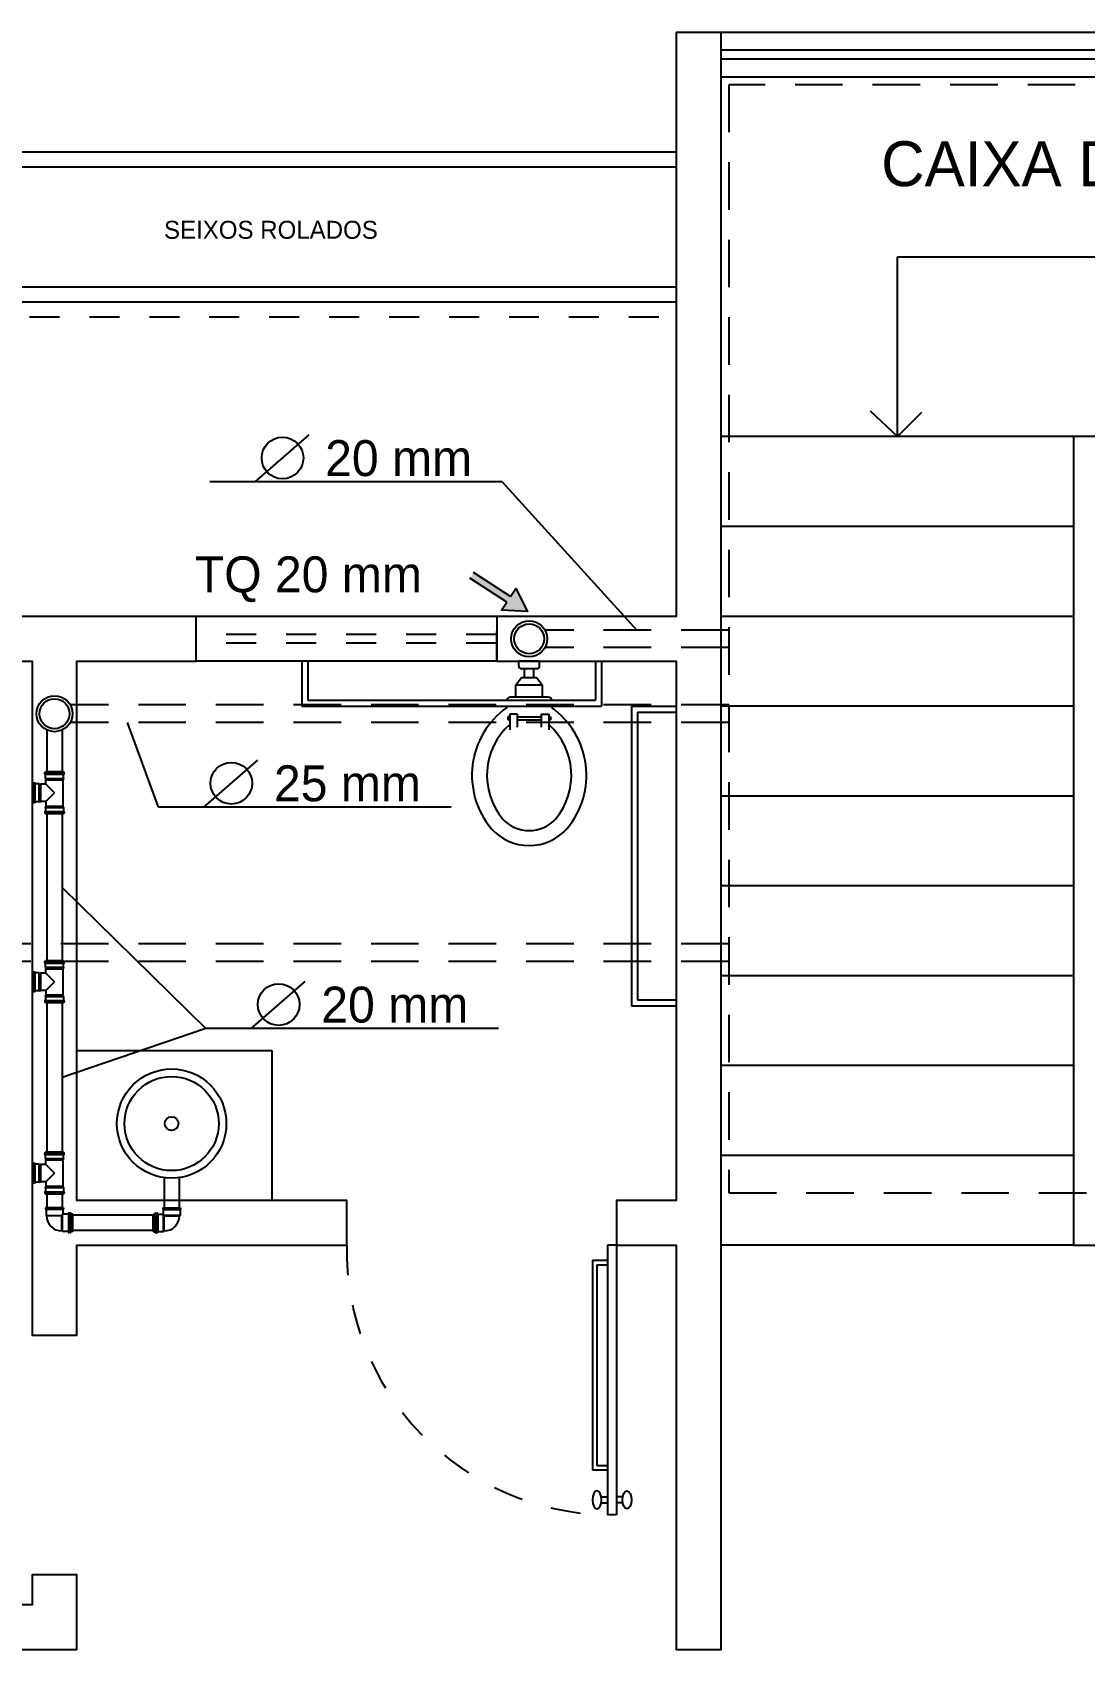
# Model space of a CAD drawing. Header units: millimetres. Extents: x 860.9 to 916.6, y 418 to 464.8.
# Drawn here: x 877.98 to 881.49, y 434.16 to 439.56 of the extents above; entities that cross this region are included whole.
import ezdxf

# ---------------------------------------------------------------- set-up
doc = ezdxf.new("R2010")
doc.units = ezdxf.units.MM
doc.linetypes.add('ACAD_ISO03W100', pattern=[30, 12, -18])
doc.linetypes.add('HIDDEN2', pattern=[4.7625, 3.175, -1.5875])
for name, color, linetype in [('caixa d agua', 1, 'Continuous'), ('can02', 2, 'Continuous'), ('COTAS-TEXTOS', 1, 'Continuous'), ('Fios', 10, 'Continuous'), ('Janela', 2, 'Continuous'), ('pena 01', 1, 'Continuous'), ('pena01', 1, 'Continuous'), ('pena02', 2, 'Continuous'), ('texto hidro', 1, 'Continuous'), ('TIGRECAD', 1, 'Continuous')]:
    doc.layers.add(name, color=color, linetype=linetype)
doc.styles.get("Standard").update_dxf_attribs({"font": 'ERASLGHT.TTF'})

msp = doc.modelspace()

# ---------------------------------------------------------------- hatches: boundary and pattern name
at = {"layer": 'texto hidro'}
msp.add_hatch(color=256, dxfattribs=at).paths.add_polyline_path([(879.5488, 437.6303), (879.5663, 437.6572), (879.4429, 437.7374), (879.4551, 437.7563), (879.5785, 437.6761), (879.596, 437.703), (879.6353, 437.6257)])

# ---------------------------------------------------------------- linework, layer by layer
at = {"layer": 'caixa d agua', "linetype": 'HIDDEN2', "ltscale": 0.05}
for p, q in [((880.3068, 437.5639), (879.6932, 437.5639)), ((880.3068, 437.5053), (879.6932, 437.5053)), ((880.3068, 437.3139), (878.1092, 437.3139)), ((880.3068, 437.2553), (878.1092, 437.2553)), ((880.3068, 436.5163), (876.1672, 436.5163)), ((880.3068, 436.4577), (876.1672, 436.4577))]:
    msp.add_line(p, q, dxfattribs=at)
msp.add_lwpolyline([(880.3068, 435.6846), (882.7568, 435.6846), (882.7568, 439.3846), (880.3068, 439.3846)], close=True, dxfattribs=at)
at = {"layer": 'can02', "color": 0}
for p, q in [((879.533, 437.6096), (878.53, 437.6096)), ((879.533, 437.4596), (878.53, 437.4596))]:
    msp.add_line(p, q, dxfattribs=at)
for points in [[(880.2818, 439.5596), (880.1318, 439.5596), (880.1318, 437.6096), (879.533, 437.6096), (879.533, 437.4596), (880.1318, 437.4596), (880.1318, 435.6596), (879.9318, 435.6596), (879.9318, 435.5096), (880.1318, 435.5096), (880.1318, 434.1596), (880.2818, 434.1596)], [(883.5306, 437.6096), (882.9318, 437.6096), (882.9318, 439.5596), (882.7818, 439.5596), (882.7818, 435.6596), (881.6068, 435.6596), (881.6068, 438.2096), (881.4568, 438.2096), (881.4568, 435.5096), (882.7818, 435.5096), (882.7818, 434.1596), (882.9318, 434.1596), (882.9318, 435.5096), (883.1318, 435.5096), (883.1318, 435.6596), (882.9318, 435.6596), (882.9318, 437.4596), (883.5306, 437.4596)], [(874.6236, 437.6096), (874.1735, 437.6096), (874.1735, 438.6096), (874.0235, 438.6096), (874.0235, 437.6096), (873.5276, 437.6096), (873.5276, 437.4596), (874.0235, 437.4596), (874.0235, 434.1596), (878.1318, 434.1596), (878.1318, 434.4096), (877.9818, 434.4096), (877.9818, 434.3096), (874.1735, 434.3096), (874.1735, 437.4596), (874.6236, 437.4596)], [(878.53, 437.6096), (877.5768, 437.6096), (877.5768, 437.4596), (877.9818, 437.4596), (877.9818, 435.2096), (878.1318, 435.2096), (878.1318, 435.5096), (879.0318, 435.5096), (879.0318, 435.6596), (878.1318, 435.6596), (878.1318, 437.4596), (878.53, 437.4596)]]:
    msp.add_lwpolyline(points, close=True, dxfattribs=at)
at = {"layer": 'Fios', "color": 0}
for p, q in [((879.6758, 437.4596), (879.6058, 437.4596)), ((879.6058, 437.4446), (879.6058, 437.4596)), ((879.6758, 437.4596), (879.6058, 437.4596)), ((879.6758, 437.4446), (879.6758, 437.4596)), ((879.6153, 437.4046), (879.5958, 437.3796)), ((879.6663, 437.4046), (879.6153, 437.4046)), ((879.6658, 437.4346), (879.6158, 437.4346)), ((879.6253, 437.4046), (879.6253, 437.4346)), ((879.6563, 437.4046), (879.6563, 437.4346)), ((879.6663, 437.4046), (879.6858, 437.3796)), ((879.5958, 437.3396), (879.5958, 437.3796)), ((879.6858, 437.3796), (879.5958, 437.3796)), ((879.6858, 437.3396), (879.6858, 437.3796)), ((879.5658, 437.3096), (879.5658, 437.3048)), ((879.7046, 437.3396), (879.5771, 437.3396)), ((879.7158, 437.3096), (879.7158, 437.3048)), ((879.576, 437.2744), (879.5701, 437.2744)), ((879.5701, 437.2744), (879.5701, 437.2637)), ((879.576, 437.2637), (879.5701, 437.2637)), ((879.576, 437.2833), (879.576, 437.2302)), ((879.601, 437.2833), (879.576, 437.2833)), ((879.601, 437.2833), (879.601, 437.2393)), ((879.601, 437.2744), (879.6813, 437.2744)), ((879.601, 437.2637), (879.6813, 437.2637)), ((879.6813, 437.2833), (879.6813, 437.2393)), ((879.6813, 437.2833), (879.7064, 437.2833)), ((879.7064, 437.2833), (879.7064, 437.2302)), ((879.7064, 437.2744), (879.7123, 437.2744)), ((879.7064, 437.2637), (879.7123, 437.2637)), ((879.7123, 437.2744), (879.7123, 437.2637)), ((878.1318, 436.1596), (878.7818, 436.1596)), ((878.7818, 436.1596), (878.7818, 435.6596)), ((878.4477, 435.916), (878.4477, 435.916))]:
    msp.add_line(p, q, dxfattribs=at)
for radius in [0.1825, 0.1571, 0.0228]:
    msp.add_circle((878.4477, 435.916), radius, dxfattribs=at)
for centre, radius, start, end in [((879.6158, 437.4446), 0.01, 180, 270), ((879.6658, 437.4446), 0.01, 270, 360), ((879.7276, 437.079), 0.2778, 125.617, 220.0252), ((879.5771, 437.3283), 0.0113, 90, 180), ((879.7046, 437.3283), 0.0113, 360, 90), ((879.5541, 437.079), 0.2778, 319.9748, 54.383), ((879.7276, 437.079), 0.2278, 131.7431, 220.0252), ((879.5541, 437.079), 0.2278, 319.9748, 48.04), ((879.6408, 437.0137), 0.1195, 221.9961, 318.0039), ((879.6408, 437.0137), 0.1695, 221.9961, 318.0039)]:
    msp.add_arc(centre, radius, start, end, dxfattribs=at)
at = {"layer": 'Janela', "color": 0}
for p, q in [((878.8818, 437.4596), (878.8818, 437.3096)), ((878.9018, 437.4596), (878.9018, 437.3296)), ((879.8618, 437.4596), (879.8618, 437.3296)), ((879.8818, 437.4596), (879.8818, 437.3096)), ((878.8818, 437.3096), (879.8818, 437.3096)), ((878.9018, 437.3296), (879.8618, 437.3296)), ((879.9818, 437.3096), (879.9818, 436.3096)), ((879.9818, 437.3096), (880.1318, 437.3096)), ((880.0018, 437.2896), (880.0018, 436.3296)), ((880.0018, 437.2896), (880.1318, 437.2896)), ((880.0018, 436.3296), (880.1318, 436.3296)), ((879.9818, 436.3096), (880.1318, 436.3096)), ((879.8518, 435.4596), (879.8518, 434.7596)), ((879.8518, 435.4596), (879.9018, 435.4596)), ((879.9018, 435.5096), (879.9018, 434.6096)), ((879.9318, 435.5096), (879.9018, 435.5096)), ((879.9318, 435.5096), (879.9318, 434.6096)), ((879.8668, 435.4446), (879.8668, 434.7746)), ((879.8668, 435.4446), (879.9018, 435.4446)), ((879.8518, 434.7596), (879.9018, 434.7596)), ((879.8668, 434.7746), (879.9018, 434.7746)), ((879.9318, 434.6096), (879.9018, 434.6096))]:
    msp.add_line(p, q, dxfattribs=at)
at = {"layer": 'pena 01', "color": 0, "linetype": 'ACAD_ISO03W100', "ltscale": 0.005}
for p, q in [((874.1735, 438.6096), (880.1318, 438.6096)), ((878.53, 437.4596), (878.53, 437.6096)), ((879.533, 437.4596), (879.533, 437.6096)), ((879.53, 437.5496), (878.53, 437.5496)), ((879.53, 437.5196), (878.53, 437.5196))]:
    msp.add_line(p, q, dxfattribs=at)
msp.add_arc((879.9168, 435.4946), 0.8851, 179.029, 269.029, dxfattribs=at)
at = {"layer": 'pena01', "color": 0}
for p, q in [((882.7818, 439.5596), (880.2818, 439.5596)), ((882.7818, 439.4096), (880.2818, 439.4096)), ((881.4568, 438.2096), (880.2818, 438.2096)), ((881.4568, 437.9096), (880.2818, 437.9096)), ((881.4568, 437.6096), (880.2818, 437.6096)), ((881.4568, 437.3096), (880.2818, 437.3096)), ((881.4568, 437.0096), (880.2818, 437.0096)), ((881.4568, 436.7096), (880.2818, 436.7096)), ((881.4568, 436.4096), (880.2818, 436.4096)), ((881.4568, 436.1096), (880.2818, 436.1096)), ((881.4568, 435.8096), (880.2818, 435.8096)), ((881.4568, 435.5096), (880.2818, 435.5096))]:
    msp.add_line(p, q, dxfattribs=at)
at = {"layer": 'pena01'}
for p, q in [((880.1318, 439.1596), (861.3318, 439.1596)), ((880.1318, 439.1096), (861.3818, 439.1096)), ((874.124, 438.7096), (880.1318, 438.7096)), ((874.124, 438.6596), (880.1318, 438.6596))]:
    msp.add_line(p, q, dxfattribs=at)
at = {"layer": 'pena02', "color": 0}
for p, q in [((882.7818, 439.4996), (880.2818, 439.4996)), ((882.7818, 439.4696), (880.2818, 439.4696)), ((880.8693, 438.2096), (880.8693, 438.8096)), ((880.8693, 438.8096), (882.1943, 438.8096)), ((880.7788, 438.2963), (880.8693, 438.2096)), ((880.9504, 438.2906), (880.8693, 438.2096)), ((879.8809, 434.6696), (879.9018, 434.6696)), ((879.8809, 434.6496), (879.9018, 434.6496)), ((879.9527, 434.6696), (879.9318, 434.6696)), ((879.9527, 434.6496), (879.9318, 434.6496))]:
    msp.add_line(p, q, dxfattribs=at)
at = {"layer": 'pena02', "color": 0, "extrusion": (0, 0, -1)}
msp.add_ellipse((879.8668, 434.6596), major_axis=(0, -0.03), ratio=0.5, dxfattribs=at)
at = {"layer": 'pena02', "color": 0}
msp.add_ellipse((879.9668, 434.6596), major_axis=(0, -0.03), ratio=0.5, dxfattribs=at)
at = {"layer": 'texto hidro'}
for p, q in [((879.5663, 437.6572), (879.4429, 437.7374)), ((879.5785, 437.6761), (879.4551, 437.7563)), ((878.0314, 437.2302), (878.0314, 437.0907)), ((878.0822, 437.2302), (878.0822, 437.0907)), ((878.0314, 436.9498), (878.0314, 436.4599)), ((878.0822, 436.9498), (878.0822, 436.4599)), ((878.0314, 436.319), (878.0314, 435.8211)), ((878.0822, 436.319), (878.0822, 435.8211)), ((878.4223, 435.7335), (878.4223, 435.6353)), ((878.4731, 435.7335), (878.4731, 435.6353)), ((878.0314, 435.6803), (878.0314, 435.6353)), ((878.0822, 435.6803), (878.0822, 435.6353)), ((878.3866, 435.61), (878.1179, 435.61)), ((878.3866, 435.5592), (878.1179, 435.5592))]:
    msp.add_line(p, q, dxfattribs=at)
msp.add_lwpolyline([(879.5785, 437.6761), (879.596, 437.703), (879.6353, 437.6257), (879.5488, 437.6303), (879.5663, 437.6572)], dxfattribs=at)
for centre, radius in [((879.6408, 437.5346), 0.06), ((879.6408, 437.5346), 0.05), ((878.0568, 437.2846), 0.06), ((878.0568, 437.2846), 0.05)]:
    msp.add_circle(centre, radius, dxfattribs=at)
at = {"layer": 'TIGRECAD'}
for p, q in [((878.7263, 438.0584), (878.9061, 438.2157)), ((878.7623, 438.0584), (878.5751, 438.0584)), ((879.5507, 438.0584), (878.7623, 438.0584)), ((879.5507, 438.0584), (880, 437.5639)), ((878.4044, 436.9726), (878.3009, 437.2553)), ((878.0244, 437.0839), (878.0244, 437.0868)), ((878.0258, 437.0882), (878.0878, 437.0882)), ((878.0258, 437.0824), (878.0878, 437.0824)), ((878.0265, 437.0886), (878.0265, 437.0907)), ((878.0871, 437.0907), (878.0265, 437.0907)), ((878.0265, 437.0687), (878.0265, 437.082)), ((878.0871, 437.0886), (878.0871, 437.0907)), ((878.0871, 437.0687), (878.0871, 437.082)), ((878.0875, 437.0882), (878.0878, 437.0882)), ((878.0875, 437.0824), (878.0878, 437.0824)), ((878.0892, 437.0839), (878.0892, 437.0868)), ((878.5556, 436.9726), (878.7354, 437.1298)), ((877.9863, 437.0505), (877.9842, 437.0505)), ((877.9842, 437.0505), (877.9842, 436.99)), ((877.9867, 437.051), (877.9867, 437.0513)), ((877.9867, 436.9892), (877.9867, 437.0513)), ((877.991, 437.0527), (877.9881, 437.0527)), ((877.9924, 437.051), (877.9924, 437.0513)), ((877.9924, 436.9892), (877.9924, 437.0513)), ((878.0061, 437.0505), (877.9929, 437.0505)), ((878.0061, 436.99), (878.0061, 437.0505)), ((878.0063, 437.0505), (878.0108, 437.0493)), ((878.0278, 437.0493), (878.0108, 437.0493)), ((878.0108, 436.9912), (878.0108, 437.0493)), ((878.0265, 437.0687), (878.0871, 437.0687)), ((878.0266, 437.0686), (878.0278, 437.0641)), ((878.0278, 437.0493), (878.0278, 437.0641)), ((878.0278, 437.0641), (878.0858, 437.0641)), ((878.0278, 437.0493), (878.0568, 437.0203)), ((878.0871, 437.0686), (878.0858, 437.0641)), ((878.0858, 436.9764), (878.0858, 437.0641)), ((877.9863, 436.99), (877.9842, 436.99)), ((877.9867, 436.9895), (877.9867, 436.9892)), ((877.991, 436.9878), (877.9881, 436.9878)), ((877.9924, 436.9895), (877.9924, 436.9892)), ((878.0061, 436.99), (877.9929, 436.99)), ((878.0063, 436.99), (878.0108, 436.9912)), ((878.0278, 436.9912), (878.0108, 436.9912)), ((878.0265, 436.9718), (878.0265, 436.9585)), ((878.0265, 436.9718), (878.0871, 436.9718)), ((878.0266, 436.9719), (878.0278, 436.9764)), ((878.0278, 436.9912), (878.0568, 437.0203)), ((878.0278, 436.9912), (878.0278, 436.9764)), ((878.0278, 436.9764), (878.0858, 436.9764)), ((878.0871, 436.9719), (878.0858, 436.9764)), ((878.0871, 436.9718), (878.0871, 436.9585)), ((878.5916, 436.9726), (878.4044, 436.9726)), ((879.38, 436.9726), (878.5916, 436.9726)), ((878.0244, 436.9567), (878.0244, 436.9538)), ((878.0258, 436.9581), (878.0878, 436.9581)), ((878.0258, 436.9523), (878.0878, 436.9523)), ((878.0265, 436.9519), (878.0265, 436.9498)), ((878.0871, 436.9498), (878.0265, 436.9498)), ((878.0871, 436.9519), (878.0871, 436.9498)), ((878.0875, 436.9581), (878.0878, 436.9581)), ((878.0875, 436.9523), (878.0878, 436.9523)), ((878.0892, 436.9567), (878.0892, 436.9538)), ((878.5623, 436.2337), (878.0822, 436.7048)), ((878.0244, 436.453), (878.0244, 436.4559)), ((878.0258, 436.4574), (878.0878, 436.4574)), ((878.0258, 436.4516), (878.0878, 436.4516)), ((878.0265, 436.4578), (878.0265, 436.4599)), ((878.0871, 436.4599), (878.0265, 436.4599)), ((878.0265, 436.4379), (878.0265, 436.4512)), ((878.0265, 436.4379), (878.0871, 436.4379)), ((878.0266, 436.4378), (878.0278, 436.4333)), ((878.0278, 436.4185), (878.0278, 436.4333)), ((878.0278, 436.4333), (878.0858, 436.4333)), ((878.0871, 436.4378), (878.0858, 436.4333)), ((878.0858, 436.3456), (878.0858, 436.4333)), ((878.0871, 436.4578), (878.0871, 436.4599)), ((878.0871, 436.4379), (878.0871, 436.4512)), ((878.0875, 436.4574), (878.0878, 436.4574)), ((878.0875, 436.4516), (878.0878, 436.4516)), ((878.0892, 436.453), (878.0892, 436.4559)), ((877.9863, 436.4197), (877.9842, 436.4197)), ((877.9842, 436.4197), (877.9842, 436.3591)), ((877.9867, 436.4202), (877.9867, 436.4204)), ((877.9867, 436.3584), (877.9867, 436.4204)), ((877.991, 436.4219), (877.9881, 436.4219)), ((877.9924, 436.4202), (877.9924, 436.4204)), ((877.9924, 436.3584), (877.9924, 436.4204)), ((878.0061, 436.4197), (877.9929, 436.4197)), ((878.0061, 436.3591), (878.0061, 436.4197)), ((878.0063, 436.4197), (878.0108, 436.4185)), ((878.0278, 436.4185), (878.0108, 436.4185)), ((878.0108, 436.3604), (878.0108, 436.4185)), ((878.0278, 436.4185), (878.0568, 436.3894)), ((878.0278, 436.3604), (878.0568, 436.3894)), ((878.7135, 436.2337), (878.8933, 436.3909)), ((877.9863, 436.3591), (877.9842, 436.3591)), ((877.9867, 436.3587), (877.9867, 436.3584)), ((877.991, 436.357), (877.9881, 436.357)), ((877.9924, 436.3587), (877.9924, 436.3584)), ((878.0061, 436.3591), (877.9929, 436.3591)), ((878.0063, 436.3592), (878.0108, 436.3604)), ((878.0278, 436.3604), (878.0108, 436.3604)), ((878.0244, 436.3258), (878.0244, 436.3229)), ((878.0258, 436.3273), (878.0878, 436.3273)), ((878.0258, 436.3215), (878.0878, 436.3215)), ((878.0265, 436.3409), (878.0265, 436.3277)), ((878.0265, 436.3409), (878.0871, 436.3409)), ((878.0265, 436.3211), (878.0265, 436.319)), ((878.0266, 436.3411), (878.0278, 436.3456)), ((878.0278, 436.3604), (878.0278, 436.3456)), ((878.0278, 436.3456), (878.0858, 436.3456)), ((878.0871, 436.3411), (878.0858, 436.3456)), ((878.0871, 436.3409), (878.0871, 436.3277)), ((878.0871, 436.3211), (878.0871, 436.319)), ((878.0875, 436.3273), (878.0878, 436.3273)), ((878.0875, 436.3215), (878.0878, 436.3215)), ((878.0892, 436.3258), (878.0892, 436.3229)), ((878.0871, 436.319), (878.0265, 436.319)), ((878.5623, 436.2337), (878.0822, 436.0701)), ((878.7496, 436.2337), (878.5623, 436.2337)), ((879.5379, 436.2337), (878.7496, 436.2337)), ((877.9842, 435.781), (877.9842, 435.7204)), ((877.9863, 435.781), (877.9842, 435.781)), ((877.9867, 435.7197), (877.9867, 435.7817)), ((877.9867, 435.7814), (877.9867, 435.7817)), ((877.991, 435.7832), (877.9881, 435.7832)), ((877.9924, 435.7197), (877.9924, 435.7817)), ((877.9924, 435.7814), (877.9924, 435.7817)), ((878.0061, 435.781), (877.9929, 435.781)), ((878.0061, 435.7204), (878.0061, 435.781)), ((878.0063, 435.781), (878.0108, 435.7798)), ((878.0244, 435.8143), (878.0244, 435.8172)), ((878.0258, 435.8186), (878.0878, 435.8186)), ((878.0258, 435.8129), (878.0878, 435.8129)), ((878.0871, 435.8211), (878.0265, 435.8211)), ((878.0265, 435.8191), (878.0265, 435.8211)), ((878.0265, 435.7992), (878.0265, 435.8125)), ((878.0265, 435.7992), (878.0871, 435.7992)), ((878.0266, 435.7991), (878.0278, 435.7946)), ((878.0278, 435.7946), (878.0858, 435.7946)), ((878.0278, 435.7798), (878.0278, 435.7946)), ((878.0871, 435.7991), (878.0858, 435.7946)), ((878.0858, 435.7069), (878.0858, 435.7946)), ((878.0871, 435.8191), (878.0871, 435.8211)), ((878.0871, 435.7992), (878.0871, 435.8125)), ((878.0875, 435.8186), (878.0878, 435.8186)), ((878.0875, 435.8129), (878.0878, 435.8129)), ((878.0892, 435.8143), (878.0892, 435.8172)), ((878.0108, 435.7217), (878.0108, 435.7798)), ((878.0278, 435.7798), (878.0108, 435.7798)), ((878.0278, 435.7798), (878.0568, 435.7507)), ((878.0278, 435.7217), (878.0568, 435.7507)), ((877.9863, 435.7204), (877.9842, 435.7204)), ((877.9867, 435.72), (877.9867, 435.7197)), ((877.991, 435.7183), (877.9881, 435.7183)), ((877.9924, 435.72), (877.9924, 435.7197)), ((878.0061, 435.7204), (877.9929, 435.7204)), ((878.0063, 435.7205), (878.0108, 435.7217)), ((878.0278, 435.7217), (878.0108, 435.7217)), ((878.0244, 435.6871), (878.0244, 435.6842)), ((878.0258, 435.6885), (878.0878, 435.6885)), ((878.0258, 435.6828), (878.0878, 435.6828)), ((878.0265, 435.7022), (878.0871, 435.7022)), ((878.0265, 435.7022), (878.0265, 435.689)), ((878.0265, 435.6824), (878.0265, 435.6803)), ((878.0871, 435.6803), (878.0265, 435.6803)), ((878.0266, 435.7024), (878.0278, 435.7069)), ((878.0278, 435.7217), (878.0278, 435.7069)), ((878.0278, 435.7069), (878.0858, 435.7069)), ((878.0871, 435.7024), (878.0858, 435.7069)), ((878.0871, 435.7022), (878.0871, 435.689)), ((878.0871, 435.6824), (878.0871, 435.6803)), ((878.0875, 435.6885), (878.0878, 435.6885)), ((878.0875, 435.6828), (878.0878, 435.6828)), ((878.0892, 435.6871), (878.0892, 435.6842)), ((878.0864, 435.6353), (878.0272, 435.6353)), ((878.0272, 435.6353), (878.0272, 435.6301)), ((878.0864, 435.6301), (878.0272, 435.6301)), ((878.0272, 435.6301), (878.0285, 435.6288)), ((878.0851, 435.6288), (878.0285, 435.6288)), ((878.0285, 435.6288), (878.0285, 435.6093)), ((878.0864, 435.6301), (878.0851, 435.6288)), ((878.0851, 435.6288), (878.0851, 435.6132)), ((878.0864, 435.6353), (878.0864, 435.6301)), ((878.418, 435.6353), (878.4773, 435.6353)), ((878.418, 435.6353), (878.418, 435.6301)), ((878.418, 435.6301), (878.4773, 435.6301)), ((878.418, 435.6301), (878.4193, 435.6288)), ((878.4193, 435.6288), (878.476, 435.6288)), ((878.4193, 435.6288), (878.4193, 435.6132)), ((878.4773, 435.6301), (878.476, 435.6288)), ((878.476, 435.6288), (878.476, 435.6093)), ((878.4773, 435.6353), (878.4773, 435.6301)), ((878.0285, 435.6093), (878.03, 435.6077)), ((878.0285, 435.6093), (878.0826, 435.6093)), ((878.0816, 435.6077), (878.03, 435.6077)), ((878.0826, 435.6093), (878.0816, 435.6077)), ((878.0816, 435.5578), (878.0816, 435.6077)), ((878.0826, 435.6093), (878.0851, 435.6132)), ((878.0835, 435.5559), (878.0835, 435.6106)), ((878.1019, 435.6132), (878.0851, 435.6132)), ((878.1031, 435.6132), (878.1031, 435.5559)), ((878.1033, 435.616), (878.1032, 435.6144)), ((878.1108, 435.6171), (878.1046, 435.6171)), ((878.1046, 435.5533), (878.1046, 435.6158)), ((878.1108, 435.6158), (878.1108, 435.5533)), ((878.1121, 435.6162), (878.1126, 435.6142)), ((878.1129, 435.6132), (878.1129, 435.5559)), ((878.1179, 435.6132), (878.1139, 435.6132)), ((878.1179, 435.5559), (878.1179, 435.6132)), ((878.3866, 435.5559), (878.3866, 435.6132)), ((878.3866, 435.6132), (878.3906, 435.6132)), ((878.3916, 435.6132), (878.3916, 435.5559)), ((878.3924, 435.6162), (878.3919, 435.6142)), ((878.3937, 435.6171), (878.3999, 435.6171)), ((878.3937, 435.6158), (878.3937, 435.5533)), ((878.3999, 435.5533), (878.3999, 435.6158)), ((878.4012, 435.616), (878.4013, 435.6144)), ((878.4014, 435.6132), (878.4014, 435.5559)), ((878.4026, 435.6132), (878.4193, 435.6132)), ((878.4219, 435.6093), (878.4193, 435.6132)), ((878.421, 435.5559), (878.421, 435.6106)), ((878.476, 435.6093), (878.4219, 435.6093)), ((878.4219, 435.6093), (878.4229, 435.6077)), ((878.4229, 435.5578), (878.4229, 435.6077)), ((878.4229, 435.6077), (878.4744, 435.6077)), ((878.476, 435.6093), (878.4744, 435.6077)), ((878.0816, 435.5578), (878.0812, 435.5578)), ((878.0835, 435.5559), (878.0816, 435.5578)), ((878.1019, 435.5559), (878.0835, 435.5559)), ((878.1033, 435.5532), (878.1032, 435.5547)), ((878.1108, 435.552), (878.1046, 435.552)), ((878.1121, 435.553), (878.1126, 435.5549)), ((878.1179, 435.5559), (878.1139, 435.5559)), ((878.3866, 435.5559), (878.3906, 435.5559)), ((878.3924, 435.553), (878.3919, 435.5549)), ((878.3937, 435.552), (878.3999, 435.552)), ((878.4012, 435.5532), (878.4013, 435.5547)), ((878.4026, 435.5559), (878.421, 435.5559)), ((878.421, 435.5559), (878.4229, 435.5578)), ((878.4229, 435.5578), (878.4232, 435.5578))]:
    msp.add_line(p, q, dxfattribs=at)
for centre in [(878.8177, 438.1384), (878.647, 437.0525), (878.8049, 436.3136)]:
    msp.add_circle(centre, 0.0695, dxfattribs=at)
for centre, radius, start, end in [((878.0258, 437.0868), 0.00142, 90, 180), ((878.0258, 437.0839), 0.00142, 180, 270), ((878.0261, 437.0886), 0.000436, 270, 360), ((878.0261, 437.082), 0.000436, 0, 90), ((878.0875, 437.0886), 0.000436, 180, 270), ((878.0875, 437.082), 0.000436, 90, 180), ((878.0878, 437.0868), 0.00142, 0, 90), ((878.0878, 437.0839), 0.00142, 270, 360), ((877.9863, 437.051), 0.000436, 270, 360), ((877.9881, 437.0513), 0.00142, 89.9998, 179.9998), ((877.991, 437.0513), 0.00142, 0, 90), ((877.9929, 437.051), 0.000436, 180, 270), ((877.9863, 436.9895), 0.000436, 0, 90), ((877.9881, 436.9892), 0.00142, 180.0002, 270.0002), ((877.991, 436.9892), 0.00142, 270, 360), ((877.9929, 436.9895), 0.000436, 90, 180), ((878.0258, 436.9567), 0.00142, 90, 180), ((878.0258, 436.9538), 0.00142, 180, 270), ((878.0261, 436.9585), 0.000436, 270, 360), ((878.0261, 436.9519), 0.000436, 0, 90), ((878.0875, 436.9585), 0.000436, 180, 270), ((878.0875, 436.9519), 0.000436, 90, 180), ((878.0878, 436.9567), 0.00142, 0, 90), ((878.0878, 436.9538), 0.00142, 270, 360), ((878.0258, 436.4559), 0.00142, 90, 180), ((878.0258, 436.453), 0.00142, 180, 270), ((878.0261, 436.4578), 0.000436, 270, 360), ((878.0261, 436.4512), 0.000436, 0, 90), ((878.0875, 436.4578), 0.000436, 180, 270), ((878.0875, 436.4512), 0.000436, 90, 180), ((878.0878, 436.4559), 0.00142, 0, 90), ((878.0878, 436.453), 0.00142, 270, 360), ((877.9863, 436.4202), 0.000436, 270, 360), ((877.9881, 436.4204), 0.00142, 89.9998, 179.9998), ((877.991, 436.4204), 0.00142, 0, 90), ((877.9929, 436.4202), 0.000436, 180, 270), ((877.9863, 436.3587), 0.000436, 0, 90), ((877.9881, 436.3584), 0.00142, 180.0002, 270.0002), ((877.991, 436.3584), 0.00142, 270, 360), ((877.9929, 436.3587), 0.000436, 90, 180), ((878.0258, 436.3258), 0.00142, 90, 180), ((878.0258, 436.3229), 0.00142, 180, 270), ((878.0261, 436.3277), 0.000436, 270, 360), ((878.0261, 436.3211), 0.000436, 0, 90), ((878.0875, 436.3277), 0.000436, 180, 270), ((878.0875, 436.3211), 0.000436, 90, 180), ((878.0878, 436.3258), 0.00142, 0, 90), ((878.0878, 436.3229), 0.00142, 270, 360), ((877.9863, 435.7814), 0.000436, 270, 360), ((877.9881, 435.7817), 0.00142, 89.9998, 179.9998), ((877.991, 435.7817), 0.00142, 0, 90), ((877.9929, 435.7814), 0.000436, 180, 270), ((878.0258, 435.8172), 0.00142, 90, 180), ((878.0258, 435.8143), 0.00142, 180, 270), ((878.0261, 435.8191), 0.000436, 270, 360), ((878.0261, 435.8125), 0.000436, 0, 90), ((878.0875, 435.8191), 0.000436, 180, 270), ((878.0875, 435.8125), 0.000436, 90, 180), ((878.0878, 435.8172), 0.00142, 0, 90), ((878.0878, 435.8143), 0.00142, 270, 360), ((877.9863, 435.72), 0.000436, 0, 90), ((877.9881, 435.7197), 0.00142, 180.0002, 270.0002), ((877.991, 435.7197), 0.00142, 270, 360), ((877.9929, 435.72), 0.000436, 90, 180), ((878.0258, 435.6871), 0.00142, 90, 180), ((878.0258, 435.6842), 0.00142, 180, 270), ((878.0261, 435.689), 0.000436, 270, 360), ((878.0261, 435.6824), 0.000436, 0, 90), ((878.0875, 435.689), 0.000436, 180, 270), ((878.0875, 435.6824), 0.000436, 90, 180), ((878.0878, 435.6871), 0.00142, 0, 90), ((878.0878, 435.6842), 0.00142, 270, 360), ((878.0812, 435.609), 0.0512, 181.4733, 270), ((878.1019, 435.6145), 0.0013, 270, 355), ((878.1046, 435.6158), 0.0013, 90, 175), ((878.1108, 435.6158), 0.0013, 15, 90), ((878.1139, 435.6145), 0.0013, 195, 270), ((878.3906, 435.6145), 0.0013, 270, 345), ((878.3937, 435.6158), 0.0013, 90, 165), ((878.3999, 435.6158), 0.0013, 5, 90), ((878.4026, 435.6145), 0.0013, 185, 270), ((878.4232, 435.609), 0.0512, 270, 358.5267), ((878.1019, 435.5546), 0.0013, 5, 90), ((878.1046, 435.5533), 0.0013, 185, 270), ((878.1108, 435.5533), 0.0013, 270, 345), ((878.1139, 435.5546), 0.0013, 90, 165), ((878.3906, 435.5546), 0.0013, 15, 90), ((878.3937, 435.5533), 0.0013, 195, 270), ((878.3999, 435.5533), 0.0013, 270, 355), ((878.4026, 435.5546), 0.0013, 90, 175)]:
    msp.add_arc(centre, radius, start, end, dxfattribs=at)

# ---------------------------------------------------------------- texts
at = {"layer": 'COTAS-TEXTOS', "color": 1}
msp.add_text('SEIXOS ROLADOS', height=0.06, dxfattribs=at).set_placement((878.4223, 438.8703))
at = {"layer": 'texto hidro', "attachment_point": 1}
for s, insert, char_height, width in [('CAIXA D´ÁGUA', (880.8156, 439.1959), 0.15, 2.9804), ('{\\fEras Demi ITC|b0|i0|c0|p34;20 mm}', (878.96, 438.198), 0.12, 11.620401), ('{\\fEras Demi ITC|b0|i0|c0|p34;TQ 20 mm}', (878.5251, 437.8099), 0.12, 11.620401), ('{\\fEras Demi ITC|b0|i0|c0|p34;25 mm}', (878.7893, 437.1122), 0.12, 11.620401), ('{\\fEras Demi ITC|b0|i0|c0|p34;20 mm}', (878.9472, 436.3733), 0.12, 11.620401)]:
    msp.add_mtext(s, dxfattribs=dict(at, insert=insert, char_height=char_height, width=width))

doc.saveas('drawing.dxf')
